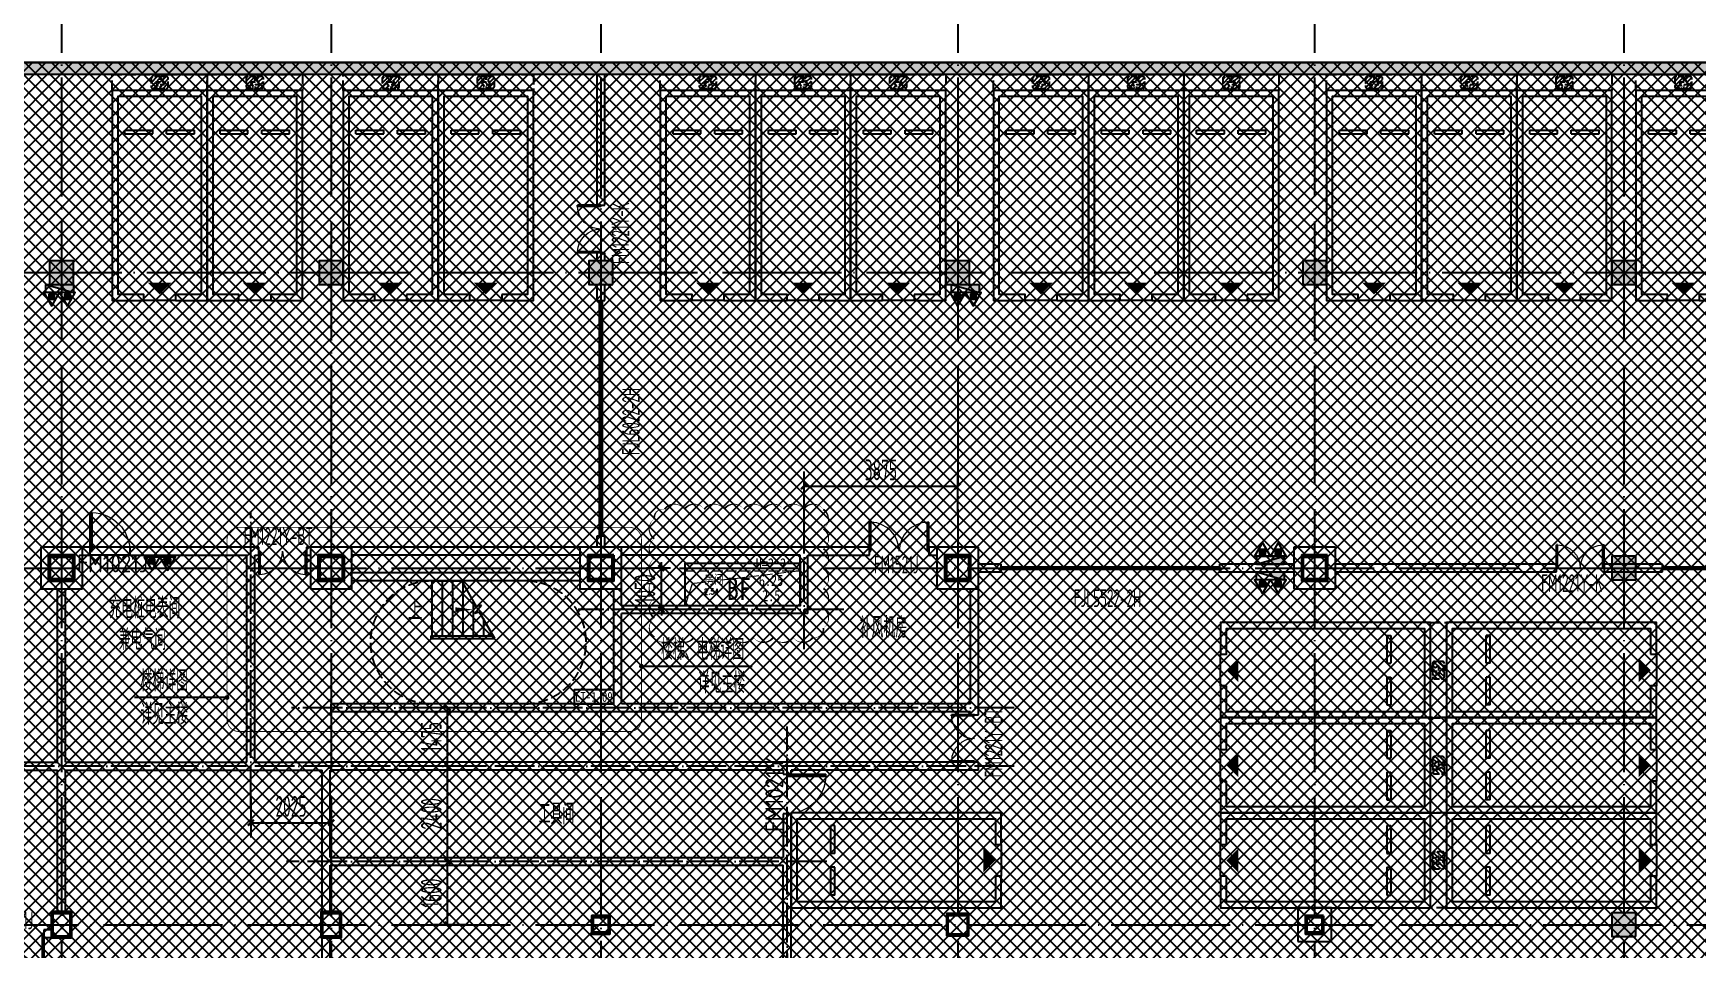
# Model space of a CAD drawing. Extents: x -473190 to 2138458, y -81875 to 2633646.
# Drawn here: x 499025 to 540975, y 142587 to 165684 of the extents above; entities that cross this region are included whole.
import ezdxf
from ezdxf.enums import TextEntityAlignment as Align

# ---------------------------------------------------------------- set-up
doc = ezdxf.new("R2010")
doc.units = 0
doc.header["$LTSCALE"] = 1000
doc.linetypes.add('DASH', pattern=[0.35, 0.25, -0.1])
doc.linetypes.add('DOTE', pattern=[2.42, 2, -0.2, 0.02, -0.2])
for name, color, linetype in [('00-停车位', 67, 'Continuous'), ('A-COLUMN', 2, 'Continuous'), ('A-DIM_SYMB', 3, 'Continuous'), ('A-PUB_HATCH', 8, 'Continuous'), ('A-PUB_TEXT', 7, 'Continuous'), ('A-ROOM_NAME', 23, 'Continuous'), ('A-STAIR', 3, 'Continuous'), ('A-WALL', 2, 'Continuous'), ('car', 252, 'Continuous'), ('DIM_LEAD', 3, 'Continuous'), ('DOOR_FIRE', 4, 'Continuous'), ('DOOR_FIRE_TEXT', 7, 'Continuous'), ('DOTE', 1, 'DOTE'), ('PUB_DIM', 3, 'Continuous'), ('PUB_HATCH', 8, 'Continuous'), ('PUB_TEXT', 7, 'Continuous'), ('RF-QT', 30, 'Continuous'), ('SPACE', 7, 'Continuous'), ('SRC-03F$0$A-SYMB-NUMB-T', 4, 'Continuous'), ('SRC-03F$0$A-WALL', 7, 'Continuous'), ('STAIR', 2, 'Continuous'), ('W-EQUIP_消火栓', 7, 'Continuous'), ('W-EQUIP_灭火器', 7, 'Continuous'), ('WINDOW', 4, 'Continuous'), ('WINDOW_TEXT', 7, 'Continuous'), ('索引线', 252, 'Continuous')]:
    doc.layers.add(name, color=color, linetype=linetype)
doc.layers.add('HOLE', color=52, linetype='Continuous', lineweight=15)
doc.layers.add('钢柱', color=51, linetype='Continuous', lineweight=35)
doc.styles.add('8B2_01', font='simhei.ttf', dxfattribs={"width": 0.8})
doc.styles.add('8B2_02', font='tssdeng.shx', dxfattribs={"width": 0.6, "bigfont": 'TSSDCHN.shx'})
doc.styles.add('_TCH_DIM', font='SIMPLEX', dxfattribs={"bigfont": 'GBCBIG'})
doc.styles.add('_TCH_DIM_T3', font='tssdeng.shx', dxfattribs={"width": 0.564706, "bigfont": '@@@tssdchn.shx'})
doc.styles.add('_TCH_SPACE', font='SIMPLEX', dxfattribs={"height": 5, "bigfont": 'GBCBIG'})
doc.styles.add('_TCH_WINDOW', font='tssdeng.shx', dxfattribs={"width": 0.8, "height": 3.5, "bigfont": 'tssdchn.shx'})
doc.styles.add('SRC-03F$0$ECADI-TXT', font='simplex.shx', dxfattribs={"bigfont": 'hztxt.shx'})
doc.styles.get("Standard").update_dxf_attribs({"font": 'gbenor.shx', "bigfont": 'gbcbig.shx'})
doc.dimstyles.new('_TCH_ARCH&&150', dxfattribs={"dimtxt": 525, "dimasz": 150, "dimexe": 375, "dimexo": 450, "dimgap": 150, "dimtad": 1, "dimdec": 0, "dimzin": 0, "dimdsep": 46, "dimtxsty": '_TCH_DIM_T3', "dimblk": 'ARCHTICK', "dimcen": 0.09, "dimclrt": 7, "dimazin": 2, "dimtfac": 1, "dimtdec": 0, "dimtix": 1, "dimtmove": 2, "dimatfit": 3, "dimfxl": 0, "dimtolj": 1, "dimtzin": 0, "dimarcsym": 0})

# ---------------------------------------------------------------- blocks, each defined once
blk = doc.blocks.new('车位2400x5300')
at = {"layer": '00-停车位', "color": 251}
for p, q in [((-875, -1000), (-175, -1000)), ((-875, -1100), (-875, -1000)), ((-875, -1100), (-175, -1100)), ((-175, -1100), (-175, -1000)), ((175, -1000), (875, -1000)), ((175, -1100), (175, -1000)), ((175, -1100), (875, -1100)), ((875, -1100), (875, -1000)), ((400, -5300), (-400, -5300))]:
    blk.add_line(p, q, dxfattribs=at)
blk.add_lwpolyline([(400, -5150), (400, -5300), (1200, -5300), (1200, 0), (-1200, 0), (-1200, -5300), (-400, -5300), (-400, -5150), (-1050, -5150), (-1050, -150), (1050, -150), (1050, -5150), (400, -5150)], dxfattribs=at)
blk.add_lwpolyline([(0, -5150, 0, 600, 0), (0, -4850, 600, 600, 0)], format="xyseb", dxfattribs=at)
blk = doc.blocks.new('A$C2EF10B80')
at = {"layer": 'A-PUB_HATCH'}
h = blk.add_hatch(dxfattribs=at)
h.set_pattern_fill('ANSI31', color=256, scale=50, angle=-16.4434)
h.set_pattern_definition([(45, (6188.46, 7099.97), (-56.1266, 56.1266), [])])
h.paths.add_polyline_path([(-983, -100, 0.414214), (-1033, -50), (-1184, -50), (-1091, -207), (-1210, -207), (-1204, -250), (-983, -250)])
h.paths.add_polyline_path([(-983, -250), (-1204, -250), (-1190, -350), (-1033, -350, 0.414213), (-983, -300)])
h.paths.add_polyline_path([(-1262, -250), (-1417, -250), (-1417, -300, 0.414215), (-1367, -350), (-1207, -350)])
h.paths.add_polyline_path([(-1221, -50), (-1367, -50, 0.414214), (-1417, -100), (-1417, -250), (-1262, -250), (-1320, -146), (-1212, -146)])
at = {"layer": 'car', "linetype": 'DASH', "ltscale": 0.5}
blk.add_line((-1367, -350), (-1033, -350), dxfattribs=at)
at = {"layer": 'car', "linetype": 'DASH'}
blk.add_lwpolyline([(-2400, 0), (0, 0), (0, -400), (-2400, -400)], close=True, dxfattribs=at)
at = {"layer": 'car', "linetype": 'DASH', "ltscale": 0.5}
blk.add_lwpolyline([(-1320, -146), (-1185, -390), (-1210, -207), (-1091, -207), (-1227, 23), (-1212, -146)], close=True, dxfattribs=at)
for points in [[(-1367, -50, 0.414214), (-1417, -100), (-1417, -300)], [(-1033, -350, 0.414214), (-983, -300), (-983, -100, 0.414214), (-1033, -50), (-1367, -50)]]:
    blk.add_lwpolyline(points, format="xyb", dxfattribs=at)
at = {"layer": 'car', "linetype": 'DASH'}
blk.add_arc((-1367, -300), 50, 180, 270, dxfattribs=at)
blk = doc.blocks.new('A$C77CA03F4')
at = {"rotation": 16.44344089606073}
for p in [(6792, 2422), (4490, 1742), (2189, 1063)]:
    blk.add_blockref('A$C2EF10B80', p, dxfattribs=at)
blk = doc.blocks.new('A$C00330F2E')
at = {"layer": 'A-COLUMN'}
for p, q in [((27375, 200), (26325, 200)), ((26325, 200), (26325, -850)), ((27375, -850), (27375, 200)), ((34175, 200), (33125, 200)), ((33125, 200), (33125, -850)), ((34175, -850), (34175, 200)), ((40975, 200), (39925, 200)), ((39925, 200), (39925, -850)), ((40975, -850), (40975, 200)), ((49975, 200), (48925, 200)), ((48925, 200), (48925, -850)), ((49975, -850), (49975, 200)), ((58975, 200), (57925, 200)), ((57925, 200), (57925, -850)), ((58975, -850), (58975, 200)), ((26325, -850), (27375, -850)), ((33125, -850), (34175, -850)), ((39925, -850), (40975, -850)), ((48925, -850), (49975, -850)), ((57925, -850), (58975, -850)), ((58875, -8900), (58025, -8900)), ((58025, -8900), (58025, -9750)), ((58875, -9750), (58875, -8900)), ((58025, -9750), (58875, -9750))]:
    blk.add_line(p, q, dxfattribs=at)
at = {"layer": '钢柱', "color": 4, "lineweight": 35}
for points in [[(27175, 0), (26525, 0), (26525, -650), (27175, -650)], [(33975, 0), (33325, 0), (33325, -650), (33975, -650)], [(40775, 0), (40125, 0), (40125, -650), (40775, -650)], [(49775, 0), (49125, 0), (49125, -650), (49775, -650)], [(58775, 0), (58125, 0), (58125, -650), (58775, -650)], [(27135, -610), (26565, -610), (26565, -40), (27135, -40)], [(33935, -610), (33365, -610), (33365, -40), (33935, -40)], [(40735, -610), (40165, -610), (40165, -40), (40735, -40)], [(49735, -610), (49165, -610), (49165, -40), (49735, -40)], [(58735, -610), (58165, -610), (58165, -40), (58735, -40)], [(27100, -9000), (26600, -9000), (26600, -9650), (27100, -9650)], [(27070, -9620), (26630, -9620), (26630, -9030), (27070, -9030)], [(33900, -9000), (33400, -9000), (33400, -9650), (33900, -9650)], [(33870, -9620), (33430, -9620), (33430, -9030), (33870, -9030)], [(40675, -9100), (40225, -9100), (40225, -9550), (40675, -9550)], [(40645, -9520), (40255, -9520), (40255, -9130), (40645, -9130)], [(49725, -9050), (49175, -9050), (49175, -9600), (49725, -9600)], [(49695, -9570), (49205, -9570), (49205, -9080), (49695, -9080)], [(58675, -9100), (58225, -9100), (58225, -9550), (58675, -9550)], [(58645, -9520), (58255, -9520), (58255, -9130), (58645, -9130)]]:
    blk.add_lwpolyline(points, close=True, dxfattribs=at)
blk = doc.blocks.new('A$C4F5A101F')
at = {"layer": 'DOTE', "color": 16, "linetype": 'DOTE', "ltscale": 1.5}
for p, q in [((-229939.7, 16373.7), (-229939.7, -213765.2)), ((-223139.7, 16373.7), (-223139.7, -213765.2)), ((-216339.7, 16373.7), (-216339.7, -213765.2)), ((-207339.7, 16373.7), (-207339.7, -213765.2)), ((-198339.7, 16373.7), (-198339.7, -213765.2)), ((-297848.4, -3257.4), (-173939.7, -3257.4)), ((-297848.4, -12257.4), (-173939.7, -12257.4))]:
    blk.add_line(p, q, dxfattribs=at)
at = {"layer": 'DOTE', "color": 127, "linetype": 'DOTE', "ltscale": 1.5}
for p, q in [((-190539.7, 16373.7), (-190539.7, -213765.2)), ((-39660.8, 4192.6), (-298298.4, 4192.6))]:
    blk.add_line(p, q, dxfattribs=at)
blk = doc.blocks.new('_ArchTick')
at = {"color": 0, "linetype": 'ByBlock', "const_width": 0.4}
blk.add_lwpolyline([(-0.5, -0.5), (0.5, 0.5)], dxfattribs=at)
blk = doc.blocks.new('*D5518')
at = {"layer": 'Defpoints', "color": 0, "transparency": 16777216}
for p in [(41325, 4421), (46025, 4421), (46025, 3019)]:
    blk.add_point(p, dxfattribs=at)
at = {"layer": 'PUB_DIM', "color": 0, "lineweight": -2, "transparency": 16777216}
for p, q in [((41325, 3971), (41325, 2644)), ((46025, 3971), (46025, 2644)), ((41325, 3019), (46025, 3019))]:
    blk.add_line(p, q, dxfattribs=at)
at = {"layer": 'PUB_DIM', "color": 0, "lineweight": -2, "transparency": 16777216, "xscale": 150, "yscale": 150, "zscale": 150, "rotation": 180}
blk.add_blockref('_ArchTick', (41325, 3019), dxfattribs=at)
at = {"layer": 'PUB_DIM', "color": 0, "lineweight": -2, "transparency": 16777216, "xscale": 150, "yscale": 150, "zscale": 150}
blk.add_blockref('_ArchTick', (46025, 3019), dxfattribs=at)
at = {"layer": 'PUB_DIM', "color": 7, "transparency": 16777216, "insert": (43675, 3432), "char_height": 525, "attachment_point": 5, "style": '_TCH_DIM_T3'}
blk.add_mtext('\\A1;4700', dxfattribs=at)
blk = doc.blocks.new('*D5530')
at = {"layer": 'Defpoints', "color": 0, "transparency": 16777216}
for p in [(37462, 6300), (38433, 6300), (38433, 4700)]:
    blk.add_point(p, dxfattribs=at)
at = {"layer": 'PUB_DIM', "color": 0, "lineweight": -2, "transparency": 16777216}
for p, q in [((37983, 6300), (37087, 6300)), ((37462, 4700), (37462, 6300)), ((37983, 4700), (37087, 4700))]:
    blk.add_line(p, q, dxfattribs=at)
at = {"layer": 'PUB_DIM', "color": 0, "lineweight": -2, "transparency": 16777216, "xscale": 150, "yscale": 150, "zscale": 150}
for p, rotation in [((37462, 6300), 90), ((37462, 4700), 270)]:
    blk.add_blockref('_ArchTick', p, dxfattribs=dict(at, rotation=rotation))
at = {"layer": 'PUB_DIM', "color": 7, "transparency": 16777216, "insert": (37049, 5500), "char_height": 525, "attachment_point": 5, "rotation": 90, "style": '_TCH_DIM_T3'}
blk.add_mtext('\\A1;1600', dxfattribs=at)
blk = doc.blocks.new('*D5531')
at = {"layer": 'Defpoints', "color": 0, "transparency": 16777216}
for p in [(37462, 8700), (38433, 8700), (38433, 6300)]:
    blk.add_point(p, dxfattribs=at)
at = {"layer": 'PUB_DIM', "color": 0, "lineweight": -2, "transparency": 16777216}
for p, q in [((37983, 8700), (37087, 8700)), ((37462, 6300), (37462, 8700)), ((37983, 6300), (37087, 6300))]:
    blk.add_line(p, q, dxfattribs=at)
at = {"layer": 'PUB_DIM', "color": 0, "lineweight": -2, "transparency": 16777216, "xscale": 150, "yscale": 150, "zscale": 150}
for p, rotation in [((37462, 8700), 90), ((37462, 6300), 270)]:
    blk.add_blockref('_ArchTick', p, dxfattribs=dict(at, rotation=rotation))
at = {"layer": 'PUB_DIM', "color": 7, "transparency": 16777216, "insert": (37049, 7500), "char_height": 525, "attachment_point": 5, "rotation": 90, "style": '_TCH_DIM_T3'}
blk.add_mtext('\\A1;2400', dxfattribs=at)
blk = doc.blocks.new('*D5532')
at = {"layer": 'Defpoints', "color": 0, "transparency": 16777216}
for p in [(37462, 10175), (38433, 10175), (38433, 8700)]:
    blk.add_point(p, dxfattribs=at)
at = {"layer": 'PUB_DIM', "color": 0, "lineweight": -2, "transparency": 16777216}
for p, q in [((37983, 10175), (37087, 10175)), ((37462, 8700), (37462, 10175)), ((37983, 8700), (37087, 8700))]:
    blk.add_line(p, q, dxfattribs=at)
at = {"layer": 'PUB_DIM', "color": 0, "lineweight": -2, "transparency": 16777216, "xscale": 150, "yscale": 150, "zscale": 150}
for p, rotation in [((37462, 10175), 90), ((37462, 8700), 270)]:
    blk.add_blockref('_ArchTick', p, dxfattribs=dict(at, rotation=rotation))
at = {"layer": 'PUB_DIM', "color": 7, "transparency": 16777216, "insert": (37049, 9437), "char_height": 525, "attachment_point": 5, "rotation": 90, "style": '_TCH_DIM_T3'}
blk.add_mtext('\\A1;1475', dxfattribs=at)
blk = doc.blocks.new('*D5533')
at = {"layer": 'Defpoints', "color": 0, "transparency": 16777216}
for p in [(50325, 15762), (46450, 14577), (50325, 14577)]:
    blk.add_point(p, dxfattribs=at)
at = {"layer": 'PUB_DIM', "color": 0, "lineweight": -2, "transparency": 16777216}
for p, q in [((46450, 15027), (46450, 16137)), ((50325, 15027), (50325, 16137)), ((46450, 15762), (50325, 15762))]:
    blk.add_line(p, q, dxfattribs=at)
at = {"layer": 'PUB_DIM', "color": 0, "lineweight": -2, "transparency": 16777216, "xscale": 150, "yscale": 150, "zscale": 150, "rotation": 180}
blk.add_blockref('_ArchTick', (46450, 15762), dxfattribs=at)
at = {"layer": 'PUB_DIM', "color": 0, "lineweight": -2, "transparency": 16777216, "xscale": 150, "yscale": 150, "zscale": 150}
blk.add_blockref('_ArchTick', (50325, 15762), dxfattribs=at)
at = {"layer": 'PUB_DIM', "color": 7, "transparency": 16777216, "insert": (48388, 16175), "char_height": 525, "attachment_point": 5, "style": '_TCH_DIM_T3'}
blk.add_mtext('\\A1;3875', dxfattribs=at)
blk = doc.blocks.new('*D5534')
at = {"layer": 'Defpoints', "color": 0, "transparency": 16777216}
for p in [(42852, 13700), (43535, 13700), (43535, 12650)]:
    blk.add_point(p, dxfattribs=at)
at = {"layer": 'PUB_DIM', "color": 0, "lineweight": -2, "transparency": 16777216}
for p, q in [((42852, 13700), (42852, 13850)), ((43085, 13700), (42477, 13700)), ((42852, 12650), (42852, 13700)), ((43085, 12650), (42477, 12650)), ((42852, 12650), (42852, 12500))]:
    blk.add_line(p, q, dxfattribs=at)
at = {"layer": 'PUB_DIM', "color": 0, "lineweight": -2, "transparency": 16777216, "xscale": 150, "yscale": 150, "zscale": 150}
for p, rotation in [((42852, 13700), 270), ((42852, 12650), 90)]:
    blk.add_blockref('_ArchTick', p, dxfattribs=dict(at, rotation=rotation))
at = {"layer": 'PUB_DIM', "color": 7, "transparency": 16777216, "insert": (42439, 13175), "char_height": 525, "attachment_point": 5, "rotation": 90, "style": '_TCH_DIM_T3'}
blk.add_mtext('\\A1;1050', dxfattribs=at)
blk = doc.blocks.new('*D5595')
at = {"layer": 'Defpoints', "color": 0, "transparency": 16777216}
for p in [(32500, 8339), (34525, 8339), (34525, 7273)]:
    blk.add_point(p, dxfattribs=at)
at = {"layer": 'PUB_DIM', "color": 0, "lineweight": -2, "transparency": 16777216}
for p, q in [((32500, 7889), (32500, 6898)), ((34525, 7889), (34525, 6898)), ((32500, 7273), (34525, 7273))]:
    blk.add_line(p, q, dxfattribs=at)
at = {"layer": 'PUB_DIM', "color": 0, "lineweight": -2, "transparency": 16777216, "xscale": 150, "yscale": 150, "zscale": 150, "rotation": 180}
blk.add_blockref('_ArchTick', (32500, 7273), dxfattribs=at)
at = {"layer": 'PUB_DIM', "color": 0, "lineweight": -2, "transparency": 16777216, "xscale": 150, "yscale": 150, "zscale": 150}
blk.add_blockref('_ArchTick', (34525, 7273), dxfattribs=at)
at = {"layer": 'PUB_DIM', "color": 7, "transparency": 16777216, "insert": (33513, 7686), "char_height": 525, "attachment_point": 5, "style": '_TCH_DIM_T3'}
blk.add_mtext('\\A1;2025', dxfattribs=at)
blk = doc.blocks.new('SRC-03F$0$ECADI-TAG-CODE')
at = {"layer": 'SRC-03F$0$A-SYMB-NUMB-T', "color": 1}
blk.add_lwpolyline([(3.41, 8.1), (13.41, 8.1), (13.41, 4.6), (3.41, 4.6)], close=True, dxfattribs=at)
at = {"layer": 'SRC-03F$0$A-SYMB-NUMB-T', "style": 'SRC-03F$0$ECADI-TXT', "width": 0.7}
blk.add_attdef('CODE', text='', height=2.5, dxfattribs=at).set_placement((8.41, 6.35), align=Align.MIDDLE_CENTER)
blk = doc.blocks.new('A$C031B73C8')
blk.add_lwpolyline([(59649.7, -9197.9, 0, 50, 0.5205671), (60149.7, -9197.9, 0, 50, 0.5205671), (60649.7, -9197.9, 0, 50, 0.5205671), (61149.7, -9197.9, 0, 50, 0.5205671), (61649.7, -9197.9, 0, 50, 0.5205671), (62149.7, -9197.9, 0, 50, 0.5205671), (62649.7, -9197.9, 0, 50, 0.5205671), (63149.7, -9197.9, 0, 50, 0.5205671), (63649.7, -9197.9, 0, 50, 0.5205671), (63914.7, -8962.8, 0, 50, 0.5205671), (63914.7, -8462.8, 0, 50, 0.5205671), (63914.7, -7962.8, 0, 50, 0.5205671), (63914.7, -7462.8, 0, 50, 0.5205671), (63914.7, -6962.8, 0, 50, 0.5205671), (63914.7, -6462.8, 0, 50, 0.5205671), (63908.3, -5969.2, 0, 50, 0.5205671), (63408.3, -5969.2, 0, 50, 0.5205671), (62908.3, -5969.2, 0, 50, 0.5205671), (62408.3, -5969.2, 0, 50, 0.5205671), (61908.3, -5969.2, 0, 50, 0.5205671), (61408.3, -5969.2, 0, 50, 0.5205671), (60908.3, -5969.2, 0, 50, 0.5205671), (60408.3, -5969.2, 0, 50, 0.5205671), (59908.3, -5969.2, 0, 50, 0.5205671), (59649.7, -6210.6, 0, 50, 0.5205671), (59649.7, -6710.6, 0, 50, 0.5205671), (59649.7, -7210.6, 0, 50, 0.5205671), (59649.7, -7710.6, 0, 50, 0.5205671), (59649.7, -8210.6, 0, 50, 0.5205671), (59649.7, -8710.6, 0, 50, 0.5205671)], format="xyseb", close=True)
at = {"layer": 'HOLE', "linetype": 'DASH'}
for points in [[(63325, -7525), (63325, -8400), (60425, -8400), (60425, -7525), (63325, -7525)], [(63325, -7525), (60604.6, -7847.1), (60425, -8400)]]:
    blk.add_lwpolyline(points, dxfattribs=at)
at = {"layer": 'SPACE', "style": '_TCH_SPACE'}
blk.add_text('房间', height=241.13, dxfattribs=at).set_placement((60914.9, -7871.5))
at = {"layer": 'SPACE', "style": '_TCH_SPACE', "width": 0.705882}
blk.add_text('2.54', height=148.75, dxfattribs=at).set_placement((60905.4, -8120.9))
blk = doc.blocks.new('$TwtSys$00000434')
for p, q in [((-0.5, 0.5), (-0.5, -0.5)), ((-0.5, -0.5), (0.5, 0.5)), ((0.5, 0.5), (-0.5, 0.5)), ((0.5, -0.5), (0.5, 0.5)), ((-0.5, -0.5), (0.5, -0.5))]:
    blk.add_line(p, q)
blk.add_solid([(0.5, -0.5), (0.5, 0.5), (-0.5, -0.5)])
blk = doc.blocks.new('$TwtSys$00000546')
h = blk.add_hatch()
h.set_pattern_fill('ANSI31', color=256, scale=200, style=0)
h.set_pattern_definition([(45, (-38543.802, -6670.83), (-17.67767, 17.67767), [])])
h.paths.add_polyline_path([(-65, 174), (65, 174), (65, 44), (-65, 44)])
for points in [[(0, 344), (-198, 0), (198, 0)], [(-65, 174), (65, 174), (65, 44), (-65, 44)]]:
    blk.add_lwpolyline(points, close=True)
blk = doc.blocks.new('ADFASDF')
h = blk.add_hatch()
h.set_pattern_fill('ANSI37', color=8, scale=150)
h.set_pattern_definition([(45, (0, 0), (-168.3798, 168.3798), []), (135, (0, 0), (-168.3798, -168.3798), [])])
h.paths.add_polyline_path([(521397, 239186), (521397, 224886), (539697, 224886), (539697, 169261), (524947, 169261), (524947, 171211), (527822, 171211), (527922, 176611), (501318, 176611), (501125, 109884), (530547, 109887), (530547, 107449), (538188, 100503), (536147, 98236), (540086, 94690), (517812, 69953), (517812, 59790), (482108, 20136), (405247, 20136), (405247, 26086), (391997, 40436), (391997, 64736), (399997, 64738), (399997, 239186), (409022, 239186)])
blk.add_lwpolyline([(399997, 64738), (399997, 239186), (409022, 239186), (521397, 239186)])
blk = doc.blocks.new('$DorLib2D$00000002')
for p, q in [((-0.5, 0), (-0.5, 0.4875)), ((-0.475, 0.4875), (-0.5, 0.4875)), ((-0.475, 0), (-0.475, 0.4875)), ((0.475, 0), (0.475, 0.4875)), ((0.475, 0.4875), (0.5, 0.4875)), ((0.5, 0), (0.5, 0.4875)), ((-0.5, 0), (-0.475, 0)), ((0.5, 0), (0.475, 0))]:
    blk.add_line(p, q)
at = {"lineweight": 13}
for centre, start, end in [((-0.4875, 0), 0, 88.53072), ((0.4875, 0), 91.46928, 180)]:
    blk.add_arc(centre, 0.4875, start, end, dxfattribs=at)
blk = doc.blocks.new('$DorLib2D$00000213')
at = {"color": 0, "linetype": 'DASH', "const_width": 0.02}
blk.add_lwpolyline([(0.5, 0), (-0.5, 0)], dxfattribs=at)
blk = doc.blocks.new('$DorLib2D$00000001')
for p, q in [((0.45, 0.975), (0.5, 0.975)), ((0.45, 0), (0.45, 0.975)), ((0.5, 0), (0.5, 0.975)), ((0.5, 0), (0.45, 0))]:
    blk.add_line(p, q)
at = {"lineweight": 13}
blk.add_arc((0.475, 0), 0.975, 91.4693, 180, dxfattribs=at)
blk = doc.blocks.new('_FZH')
blk.add_lwpolyline([(-0.5, -0.5), (0.5, -0.5), (0.5, 0.5), (-0.5, 0.5)], close=True)
at = {"layer": 'PUB_HATCH'}
blk.add_solid([(-0.5, -0.5), (0.5, -0.5), (-0.5, 0.5), (0.5, 0.5)], dxfattribs=at)
blk = doc.blocks.new('A$C2B5B1B2C')
at = {"layer": 'DOTE', "linetype": 'DOTE', "ltscale": 0.5}
for p, q in [((32500, 7700), (32500, 15125)), ((46450, 11650), (46450, 15125)), ((47450, 12650), (40750, 12650)), ((51750, 10175), (33525, 10175)), ((46025, -40517.9), (46025, 9700)), ((51750, 8700), (10300, 8700)), ((47025, 6300), (33400, 6300))]:
    blk.add_line(p, q, dxfattribs=at)
at = {"layer": 'PUB_DIM'}
for p1, p2, distance, picture, middle in [((46450, 14576.6), (50325, 14576.6), 1185.7, '*D5533', (48387.5, 16174.8)), ((43535.2, 12650), (43535.2, 13700), 683.6, '*D5534', (42439.1, 13175)), ((38433, 8700), (38433, 10175), 971.2, '*D5532', (37049.3, 9437.5)), ((38433, 6300), (38433, 8700), 971.2, '*D5531', (37049.3, 7500)), ((32500, 8338.8), (34525, 8338.8), -1065.8, '*D5595', (33512.5, 7685.5)), ((38433, 4700), (38433, 6300), 971.2, '*D5530', (37049.3, 5500)), ((41325, 4420.8), (46025, 4420.8), -1401.4, '*D5518', (43675, 3431.9))]:
    dim = blk.add_aligned_dim(p1=p1, p2=p2, distance=distance, dimstyle='_TCH_ARCH&&150', dxfattribs=at)
    dim.commit()
    dim.dimension.update_dxf_attribs({"geometry": picture, "text_midpoint": middle})

msp = doc.modelspace()

# ---------------------------------------------------------------- hatches: boundary and pattern name
at = {"layer": 'PUB_HATCH'}
for points in [[(513337.2, 164642.4), (513337.2, 164942.4), (477737.2, 164942.4), (477637.2, 164742.4), (477737.2, 164642.4)], [(571037.2, 164942.4), (513337.2, 164942.4), (513337.2, 164642.4), (571037.2, 164642.4)]]:
    msp.add_hatch(color=256, dxfattribs=at).paths.add_polyline_path(points)

# ---------------------------------------------------------------- linework, layer by layer
msp.add_lwpolyline([(515462.2, 152317.4), (518362.2, 152317.4), (518362.2, 151242.4), (515462.2, 151242.4)], close=True)
at = {"layer": 'A-COLUMN'}
for p, q in [((500262.2, 152717.4), (499212.2, 152717.4)), ((499212.2, 152717.4), (499212.2, 151667.4)), ((500262.2, 151667.4), (500262.2, 152717.4)), ((507062.2, 152717.4), (506012.2, 152717.4)), ((506012.2, 152717.4), (506012.2, 151667.4)), ((507062.2, 151667.4), (507062.2, 152717.4)), ((513862.2, 152717.4), (512812.2, 152717.4)), ((512812.2, 152717.4), (512812.2, 151667.4)), ((513862.2, 151667.4), (513862.2, 152717.4)), ((522862.2, 152717.4), (521812.2, 152717.4)), ((521812.2, 152717.4), (521812.2, 151667.4)), ((522862.2, 151667.4), (522862.2, 152717.4)), ((531862.2, 152717.4), (530812.2, 152717.4)), ((530812.2, 152717.4), (530812.2, 151667.4)), ((531862.2, 151667.4), (531862.2, 152717.4)), ((499212.2, 151667.4), (500262.2, 151667.4)), ((506012.2, 151667.4), (507062.2, 151667.4)), ((512812.2, 151667.4), (513862.2, 151667.4)), ((521812.2, 151667.4), (522862.2, 151667.4)), ((530812.2, 151667.4), (531862.2, 151667.4)), ((499987.2, 143517.4), (499487.2, 143517.4)), ((499487.2, 143517.4), (499487.2, 142867.4)), ((499987.2, 142867.4), (499987.2, 143517.4)), ((506787.2, 143517.4), (506287.2, 143517.4)), ((506287.2, 143517.4), (506287.2, 142867.4)), ((506787.2, 142867.4), (506787.2, 143517.4)), ((499487.2, 142867.4), (499987.2, 142867.4)), ((506287.2, 142867.4), (506787.2, 142867.4))]:
    msp.add_line(p, q, dxfattribs=at)
at = {"layer": 'A-DIM_SYMB'}
msp.add_lwpolyline([(508947.2, 151142.4, 0, 0, 0), (510117.2, 151142.4, 0, 120, 0), (509667.2, 151142.4, 0, 0, 0)], format="xyseb", dxfattribs=at)
at = {"layer": 'A-STAIR'}
for p, q in [((509077.2, 151867.4), (509828.7, 151867.4)), ((509077.2, 151867.4), (509077.2, 150477.4)), ((509337.2, 151867.4), (509337.2, 150477.4)), ((509597.2, 151867.4), (509597.2, 150477.4)), ((510202.3, 151220.2), (509828.7, 151867.4)), ((509857.2, 151817.9), (509857.2, 150477.4)), ((510117.2, 151367.5), (510117.2, 150477.4)), ((510151.8, 151046.9), (510324.7, 151252.9)), ((510282.2, 151081.8), (510151.8, 151046.9)), ((510324.7, 151252.9), (510202.3, 151220.2)), ((510665.8, 150417.4), (510282.2, 151081.8)), ((510377.2, 150917.2), (510377.2, 150477.4)), ((509047.2, 150477.4), (510631.2, 150477.4)), ((509047.2, 150477.4), (509047.2, 150417.4)), ((509047.2, 150417.4), (510665.8, 150417.4)), ((509077.2, 150417.4), (510665.8, 150417.4))]:
    msp.add_line(p, q, dxfattribs=at)
at = {"layer": 'A-WALL'}
for p, q in [((513337.2, 164942.4), (477737.2, 164942.4)), ((513212.2, 164942.4), (513212.2, 164942.4)), ((513462.2, 164942.4), (513212.2, 164942.4)), ((571037.2, 164942.4), (513337.2, 164942.4)), ((513462.2, 164942.4), (513462.2, 164942.4)), ((513337.2, 164642.4), (477737.2, 164642.4)), ((513237.2, 164642.4), (513237.2, 161342.4)), ((571037.2, 164642.4), (513337.2, 164642.4)), ((513437.2, 161342.4), (513437.2, 164642.4)), ((513237.2, 161342.4), (513437.2, 161342.4)), ((513437.2, 160142.4), (513237.2, 160142.4)), ((513237.2, 160142.4), (513237.2, 159942.4)), ((513437.2, 159942.4), (513437.2, 160142.4)), ((513237.2, 159342.4), (513237.2, 158942.4)), ((513437.2, 158942.4), (513437.2, 159342.4)), ((513237.2, 158942.4), (513437.2, 158942.4)), ((500462.2, 152717.4), (500262.2, 152717.4)), ((500462.2, 152517.4), (500462.2, 152717.4)), ((504512.2, 152717.4), (501462.2, 152717.4)), ((501462.2, 152717.4), (501462.2, 152517.4)), ((504712.2, 152717.4), (504512.2, 152717.4)), ((504712.2, 152517.4), (504712.2, 152717.4)), ((506012.2, 152717.4), (505912.2, 152717.4)), ((505912.2, 152717.4), (505912.2, 152517.4)), ((512812.2, 152717.4), (507062.2, 152717.4)), ((513437.2, 152992.4), (513237.2, 152992.4)), ((513237.2, 152992.4), (513237.2, 152717.4)), ((513437.2, 152717.4), (513437.2, 152992.4)), ((518462.2, 152717.4), (513862.2, 152717.4)), ((520112.2, 152717.4), (518462.2, 152717.4)), ((520112.2, 152517.4), (520112.2, 152717.4)), ((521812.2, 152717.4), (521612.2, 152717.4)), ((521612.2, 152717.4), (521612.2, 152517.4)), ((500262.2, 152517.4), (500462.2, 152517.4)), ((501462.2, 152517.4), (504412.2, 152517.4)), ((504412.2, 147292.4), (504412.2, 152517.4)), ((504612.2, 147292.4), (504612.2, 152517.4)), ((504612.2, 152517.4), (504712.2, 152517.4)), ((505912.2, 152517.4), (506012.2, 152517.4)), ((512812.2, 152517.4), (507062.2, 152517.4)), ((513337.2, 152617.4), (513337.2, 152617.4)), ((513549.7, 152617.4), (513549.7, 152617.4)), ((513762.2, 152617.4), (513762.2, 152617.4)), ((513762.2, 152617.4), (513762.2, 152617.4)), ((513762.2, 152292.4), (513762.2, 152292.4)), ((518362.2, 152517.4), (513862.2, 152517.4)), ((518362.2, 151242.4), (518362.2, 152517.4)), ((518562.2, 152517.4), (520112.2, 152517.4)), ((518562.2, 151042.4), (518562.2, 152517.4)), ((521612.2, 152517.4), (521812.2, 152517.4)), ((522762.2, 152617.4), (522762.2, 152617.4)), ((522762.2, 152404.9), (522762.2, 152404.9)), ((523437.2, 152292.4), (522862.2, 152292.4)), ((523437.2, 152092.4), (523437.2, 152292.4)), ((530812.2, 152292.4), (528937.2, 152292.4)), ((528937.2, 152292.4), (528937.2, 152092.4)), ((537437.2, 152292.4), (531862.2, 152292.4)), ((537437.2, 152092.4), (537437.2, 152292.4)), ((540111.2, 152292.4), (538637.2, 152292.4)), ((538637.2, 152292.4), (538637.2, 152092.4)), ((540111.2, 152092.4), (540111.2, 152292.4)), ((512812.2, 152067.4), (507062.2, 152067.4)), ((512812.2, 151867.4), (507062.2, 151867.4)), ((513762.2, 151967.4), (513762.2, 151967.4)), ((522762.2, 152192.4), (522762.2, 152192.4)), ((522862.2, 152092.4), (523437.2, 152092.4)), ((528937.2, 152092.4), (530812.2, 152092.4)), ((531862.2, 152092.4), (537437.2, 152092.4)), ((538637.2, 152092.4), (540111.2, 152092.4)), ((499637.2, 147292.4), (499637.2, 151667.4)), ((499837.2, 147292.4), (499837.2, 151667.4)), ((513662.2, 151142.4), (513662.2, 151667.4)), ((513862.2, 151242.4), (513862.2, 151667.4)), ((522662.2, 148767.4), (522662.2, 151667.4)), ((522862.2, 148667.4), (522862.2, 151667.4)), ((513662.2, 148767.4), (513662.2, 151142.4)), ((518362.2, 151242.4), (513862.2, 151242.4)), ((513862.2, 148767.4), (513862.2, 151042.4)), ((518562.2, 151042.4), (513862.2, 151042.4)), ((513662.2, 148767.4), (506537.2, 148767.4)), ((506537.2, 148567.4), (506537.2, 148767.4)), ((513762.2, 148567.4), (506537.2, 148567.4)), ((522662.2, 148567.4), (513762.2, 148567.4)), ((522662.2, 148767.4), (513862.2, 148767.4)), ((522662.2, 148567.4), (522662.2, 148492.4)), ((522862.2, 148492.4), (522862.2, 148667.4)), ((522662.2, 148492.4), (522862.2, 148492.4)), ((483212.2, 147292.4), (499637.2, 147292.4)), ((499837.2, 147292.4), (504412.2, 147292.4)), ((504612.2, 147292.4), (506412.2, 147292.4)), ((518037.2, 147292.4), (506412.2, 147292.4)), ((522662.2, 147292.4), (518037.2, 147292.4)), ((522862.2, 147292.4), (522662.2, 147292.4)), ((522862.2, 147092.4), (522862.2, 147292.4)), ((483412.2, 147092.4), (499637.2, 147092.4)), ((499637.2, 143517.4), (499637.2, 147092.4)), ((499837.2, 143517.4), (499837.2, 147092.4)), ((499837.2, 147092.4), (504512.2, 147092.4)), ((504512.2, 147092.4), (506312.2, 147092.4)), ((506312.2, 144792.4), (506312.2, 147092.4)), ((517937.2, 147092.4), (506512.2, 147092.4)), ((506512.2, 144892.4), (506512.2, 147092.4)), ((517937.2, 147092.4), (517937.2, 146992.4)), ((517937.2, 146992.4), (518137.2, 146992.4)), ((522862.2, 147092.4), (518137.2, 147092.4)), ((518137.2, 146992.4), (518137.2, 147092.4)), ((518137.2, 145992.4), (517937.2, 145992.4)), ((517937.2, 145992.4), (517937.2, 144892.4)), ((518137.2, 144792.4), (518137.2, 145992.4)), ((506312.2, 143517.4), (506312.2, 144792.4)), ((506512.2, 144892.4), (517937.2, 144892.4)), ((518137.2, 134292.4), (518137.2, 144792.4)), ((506512.2, 144692.4), (517937.2, 144692.4)), ((506512.2, 143517.4), (506512.2, 144692.4)), ((517937.2, 134192.4), (517937.2, 144692.4)), ((499487.2, 143067.4), (499287.2, 143067.4)), ((499287.2, 143067.4), (499287.2, 142867.4)), ((499287.2, 142867.4), (499487.2, 142867.4)), ((506312.2, 134417.4), (506312.2, 142867.4)), ((506512.2, 134417.4), (506512.2, 142867.4))]:
    msp.add_line(p, q, dxfattribs=at)
at = {"layer": 'DIM_LEAD'}
for p, q in [((514362.2, 149715.3), (515317, 149715.3)), ((514362.2, 149715.3), (515317, 149715.3)), ((514362.2, 149715.3), (515317, 149715.3)), ((514362.2, 149715.3), (515317, 149715.3)), ((515317, 149715.3), (517153, 149715.3)), ((502676.2, 148925.9), (501574.9, 148925.9)), ((503912.2, 148925.9), (502676.2, 148925.9)), ((503912.2, 148925.9), (502676.2, 148925.9)), ((503912.2, 148925.9), (502676.2, 148925.9)), ((503912.2, 148925.9), (502676.2, 148925.9))]:
    msp.add_line(p, q, dxfattribs=at)
at = {"layer": 'DIM_LEAD', "const_width": 60}
for points in [[(514332.2, 149715.3, 1), (514392.2, 149715.3, 1)], [(514332.2, 149715.3, 1), (514392.2, 149715.3, 1)], [(514332.2, 149715.3, 1), (514392.2, 149715.3, 1)], [(514332.2, 149715.3, 1), (514392.2, 149715.3, 1)], [(503942.2, 148925.9, 1), (503882.2, 148925.9, 1)], [(503942.2, 148925.9, 1), (503882.2, 148925.9, 1)], [(503942.2, 148925.9, 1), (503882.2, 148925.9, 1)], [(503942.2, 148925.9, 1), (503882.2, 148925.9, 1)]]:
    msp.add_lwpolyline(points, format="xyb", close=True, dxfattribs=at)
at = {"layer": 'STAIR', "color": 9, "linetype": 'DASH'}
for centre, start, end in [((509077.2, 150317.4), 90, 270), ((511417.2, 150317.4), 270, 90)]:
    msp.add_arc(centre, 1550, start, end, dxfattribs=at)
at = {"layer": 'WINDOW'}
for p, q in [((501462.2, 152717.4), (500462.2, 152717.4)), ((501462.2, 152517.4), (500462.2, 152517.4))]:
    msp.add_line(p, q, dxfattribs=at)
at = {"layer": '索引线', "linetype": 'DASH', "const_width": 20}
msp.add_lwpolyline([(514062.2, 148067.4), (504212.2, 148067.4, -0.4142136), (503912.2, 148367.4), (503912.2, 152917.4, -0.4142136), (504212.2, 153217.4), (514062.2, 153217.4, -0.4142136), (514362.2, 152917.4), (514362.2, 148367.4, -0.4142136)], format="xyb", close=True, dxfattribs=at)

# ---------------------------------------------------------------- block references
for name, p in [('ADFASDF', (49490, -74243.9)), ('A$C2B5B1B2C', (472012.2, 138492.4)), ('A$C031B73C8', (455037.2, 159642.4)), ('A$C00330F2E', (472887.2, 152517.4)), ('A$C00330F2E', (472887.2, 152517.4))]:
    msp.add_blockref(name, p)
for name, p, rotation in [('A$C2EF10B80', (501012.2, 164242.4), 179.9999973237665), ('A$C2EF10B80', (503412.2, 164242.4), 179.9999973237665), ('A$C2EF10B80', (506837.2, 164242.4), 179.9999973237665), ('A$C2EF10B80', (509237.2, 164242.4), 179.9999973237665), ('A$C2EF10B80', (514837.2, 164242.4), 179.9999973237665), ('A$C2EF10B80', (517237.2, 164242.4), 179.9999973237665), ('A$C2EF10B80', (519637.2, 164242.4), 179.9999973237665), ('A$C2EF10B80', (523237.2, 164242.4), 179.9999973237665), ('A$C2EF10B80', (525637.2, 164242.4), 179.9999973237665), ('A$C2EF10B80', (528037.2, 164242.4), 179.9999973237665), ('A$C2EF10B80', (531637.2, 164242.4), 179.9999973237665), ('A$C2EF10B80', (534037.2, 164242.4), 179.9999973237665), ('A$C2EF10B80', (536437.2, 164242.4), 179.9999973237665), ('A$C2EF10B80', (539437.2, 164242.4), 179.9999973237665), ('A$C77CA03F4', (534662.2, 143617.4), 73.55655642770577)]:
    msp.add_blockref(name, p, dxfattribs=dict(rotation=rotation))
at = {"layer": '00-停车位'}
for p in [(502212.2, 164242.4), (504612.2, 164242.4), (508037.2, 164242.4), (510437.2, 164242.4), (516037.2, 164242.4), (518437.2, 164242.4), (520837.2, 164242.4), (524437.2, 164242.4), (526837.2, 164242.4), (529237.2, 164242.4), (532837.2, 164242.4), (535237.2, 164242.4), (537637.2, 164242.4), (540637.2, 164242.4)]:
    msp.add_blockref('车位2400x5300', p, dxfattribs=at)
for p, rotation in [((534262.2, 149617.4), 270), ((534662.2, 149617.4), 90), ((534262.2, 147217.4), 270), ((534662.2, 147217.4), 90), ((518137.2, 144817.4), 90), ((534262.2, 144817.4), 270), ((534662.2, 144817.4), 90)]:
    msp.add_blockref('车位2400x5300', p, dxfattribs=dict(at, rotation=rotation))
at = {"layer": 'A-COLUMN', "xscale": 600, "yscale": 600, "zscale": 600, "rotation": 90}
for p in [(499737.2, 159642.4), (506537.2, 159642.4), (513337.2, 159642.4), (522337.2, 159642.4), (531337.2, 159642.4), (539137.2, 159642.4), (539137.2, 152192.4), (539137.2, 143192.4)]:
    msp.add_blockref('_FZH', p, dxfattribs=at)
at = {"layer": 'DOOR_FIRE'}
ref = msp.add_blockref('$DorLib2D$00000002', (513337.2, 160742.4), dxfattribs=dict(at, xscale=-1200, yscale=1200, zscale=200, rotation=90))
ref.add_attrib('A', 'FM1221Y-K', (514055.1, 159862.4), dxfattribs={"layer": 'DOOR_FIRE_TEXT', "height": 446.25, "rotation": 90, "style": '_TCH_WINDOW', "width": 0.564706})
ref = msp.add_blockref('$DorLib2D$00000213', (513337.2, 155967.4), dxfattribs=dict(at, xscale=5950, yscale=5950, zscale=200, rotation=90))
ref.add_attrib('A', 'FJL6022-2H', (514320.6, 155041.7), dxfattribs={"layer": 'DOOR_FIRE_TEXT', "height": 446.25, "rotation": 90, "style": '_TCH_WINDOW', "width": 0.564706})
ref = msp.add_blockref('$DorLib2D$00000002', (505312.2, 152617.4), dxfattribs=dict(at, xscale=1200, yscale=1200, zscale=200, rotation=180))
ref.add_attrib('A', 'FM1221Y-BT', (504328.5, 152771.6), dxfattribs={"layer": 'DOOR_FIRE_TEXT', "height": 446.25, "style": '_TCH_WINDOW', "width": 0.564706})
ref = msp.add_blockref('$DorLib2D$00000002', (520862.2, 152617.4), dxfattribs=dict(at, xscale=-1500, yscale=-1500, zscale=200, rotation=180.0000000000031))
ref.add_attrib('A', 'FM1521J', (520222.5, 152055.4), dxfattribs={"layer": 'DOOR_FIRE_TEXT', "height": 446.25, "style": '_TCH_WINDOW', "width": 0.564706})
ref = msp.add_blockref('$DorLib2D$00000002', (538037.2, 152192.4), dxfattribs=dict(at, xscale=1200, yscale=-1200, zscale=200, rotation=180))
ref.add_attrib('A', 'FM1221Y-K', (537050.9, 151589.3), dxfattribs={"layer": 'DOOR_FIRE_TEXT', "height": 446.25, "style": '_TCH_WINDOW', "width": 0.564706})
ref = msp.add_blockref('$DorLib2D$00000213', (526187.2, 152192.4), dxfattribs=dict(at, xscale=-5500, yscale=-5500, zscale=200, rotation=180))
ref.add_attrib('A', 'FJL5522-2H', (525261.6, 151209), dxfattribs={"layer": 'DOOR_FIRE_TEXT', "height": 446.25, "style": '_TCH_WINDOW', "width": 0.564706})
ref = msp.add_blockref('$DorLib2D$00000213', (542861.2, 152192.4), dxfattribs=dict(at, xscale=-5500, yscale=-5500, zscale=200, rotation=180))
ref.add_attrib('A', 'FJL5522-2H', (541935.6, 151338.2), dxfattribs={"layer": 'DOOR_FIRE_TEXT', "height": 446.25, "style": '_TCH_WINDOW', "width": 0.564706})
ref = msp.add_blockref('$DorLib2D$00000002', (522762.2, 147892.4), dxfattribs=dict(at, xscale=1200, yscale=1200, zscale=200, rotation=90))
ref.add_attrib('A', 'FM1221Y-BT', (523465.2, 146908.6), dxfattribs={"layer": 'DOOR_FIRE_TEXT', "height": 446.25, "rotation": 90, "style": '_TCH_WINDOW', "width": 0.564706})
ref = msp.add_blockref('$DorLib2D$00000002', (498537.2, 142967.4), dxfattribs=dict(at, xscale=-1500, yscale=-1500, zscale=200, rotation=7.411229568156197e-12))
ref.add_attrib('A', 'FM1521J', (497897.5, 143077.3), dxfattribs={"layer": 'DOOR_FIRE_TEXT', "height": 446.25, "style": '_TCH_WINDOW', "width": 0.564706})
at = {"layer": 'RF-QT'}
msp.add_blockref('A$C4F5A101F', (729676.9, 155449.8), dxfattribs=at)
at = {"layer": 'SRC-03F$0$A-WALL'}
ref = msp.add_blockref('SRC-03F$0$ECADI-TAG-CODE', (514003.1, 148307.4), dxfattribs=dict(at, xscale=-100, yscale=100, zscale=100))
ref.add_attrib('CODE', 'LT-1-09', dxfattribs={"layer": 'SRC-03F$0$A-SYMB-NUMB-T', "height": 250, "style": '8B2_01', "width": 0.8}).set_placement((513162.2, 148942.4), align=Align.MIDDLE_CENTER)
at = {"layer": 'W-EQUIP_消火栓', "xscale": -700, "yscale": 200, "zscale": 700, "rotation": 180}
for p in [(499688.2, 159242.4), (522531.6, 159242.4), (530222.6, 151992.4)]:
    msp.add_blockref('$TwtSys$00000434', p, dxfattribs=at)
at = {"layer": 'W-EQUIP_消火栓', "xscale": 700, "yscale": 200, "zscale": 700}
msp.add_blockref('$TwtSys$00000434', (530222.6, 152392.4), dxfattribs=at)
at = {"layer": 'W-EQUIP_灭火器'}
for p, rotation in [((499489.8, 159142.4), 180.0000000000075), ((499886.6, 159142.4), 180.0000000000075), ((522333.3, 159142.4), 180.0000000000075), ((522730, 159142.4), 180.0000000000075), ((502019.5, 152470.1), 180.0000000000075), ((502416.3, 152470.1), 180.0000000000075), ((530024.3, 151892.4), 179.9999999999923), ((530421, 151892.4), 179.9999999999923)]:
    msp.add_blockref('$TwtSys$00000546', p, dxfattribs=dict(at, rotation=rotation))
for p in [(530024.3, 152492.4), (530421, 152492.4)]:
    msp.add_blockref('$TwtSys$00000546', p, dxfattribs=at)
at = {"layer": 'WINDOW'}
ref = msp.add_blockref('$DorLib2D$00000001', (500962.2, 152617.4), dxfattribs=dict(at, xscale=1000, yscale=-1000, zscale=1000, rotation=180.0000000000028))
ref.add_attrib('A', 'FM1021J', (500130.9, 152083.2), dxfattribs={"layer": 'WINDOW_TEXT', "height": 450})
ref = msp.add_blockref('$DorLib2D$00000001', (518037.2, 146492.4), dxfattribs=dict(at, xscale=1000, yscale=-1000, zscale=1000, rotation=90))
ref.add_attrib('A', 'FM1021Y', (517937.4, 145531.3), dxfattribs={"layer": 'WINDOW_TEXT', "height": 450, "rotation": 90})

# ---------------------------------------------------------------- texts
at = {"layer": 'A-PUB_TEXT', "style": '_TCH_DIM'}
msp.add_text('上', height=506.4, dxfattribs=at).set_placement((508477, 150879.9))
at = {"layer": 'A-ROOM_NAME', "color": 2, "style": '8B2_01', "width": 0.8}
for s, p in [('H=2.2', (517245.1, 152158.6)), ('6.25', (517324.2, 151741))]:
    msp.add_text(s, height=281.65, dxfattribs=at).set_placement(p)
at = {"layer": 'A-ROOM_NAME', "color": 1, "style": '8B2_01', "width": 0.8}
for s, height, p in [('BF', 563.29, (516511.6, 151389.6)), ('2.5', 281.65, (517404.6, 151355.9))]:
    msp.add_text(s, height=height, dxfattribs=at).set_placement(p)
at = {"layer": 'A-ROOM_NAME', "style": '8B2_02', "width": 0.6}
for s, p in [('充电桩电表间', (500940, 150918.9)), ('兼电气间', (501178.2, 150121.4)), ('补风机房', (519866.7, 150430.2)), ('工具间', (511769.9, 145726.4))]:
    msp.add_text(s, height=525, dxfattribs=at).set_placement(p)
at = {"layer": 'PUB_TEXT', "style": '8B2_02', "width": 0.6}
for s, p in [('楼梯、电梯详图', (514857.4, 149872.8)), ('楼梯详图', (501732.4, 149083.4)), ('详见主楼', (515780.1, 149032.8)), ('详见主楼', (501732.4, 148243.4))]:
    msp.add_text(s, height=525, dxfattribs=at).set_placement(p)

doc.saveas('drawing.dxf')
